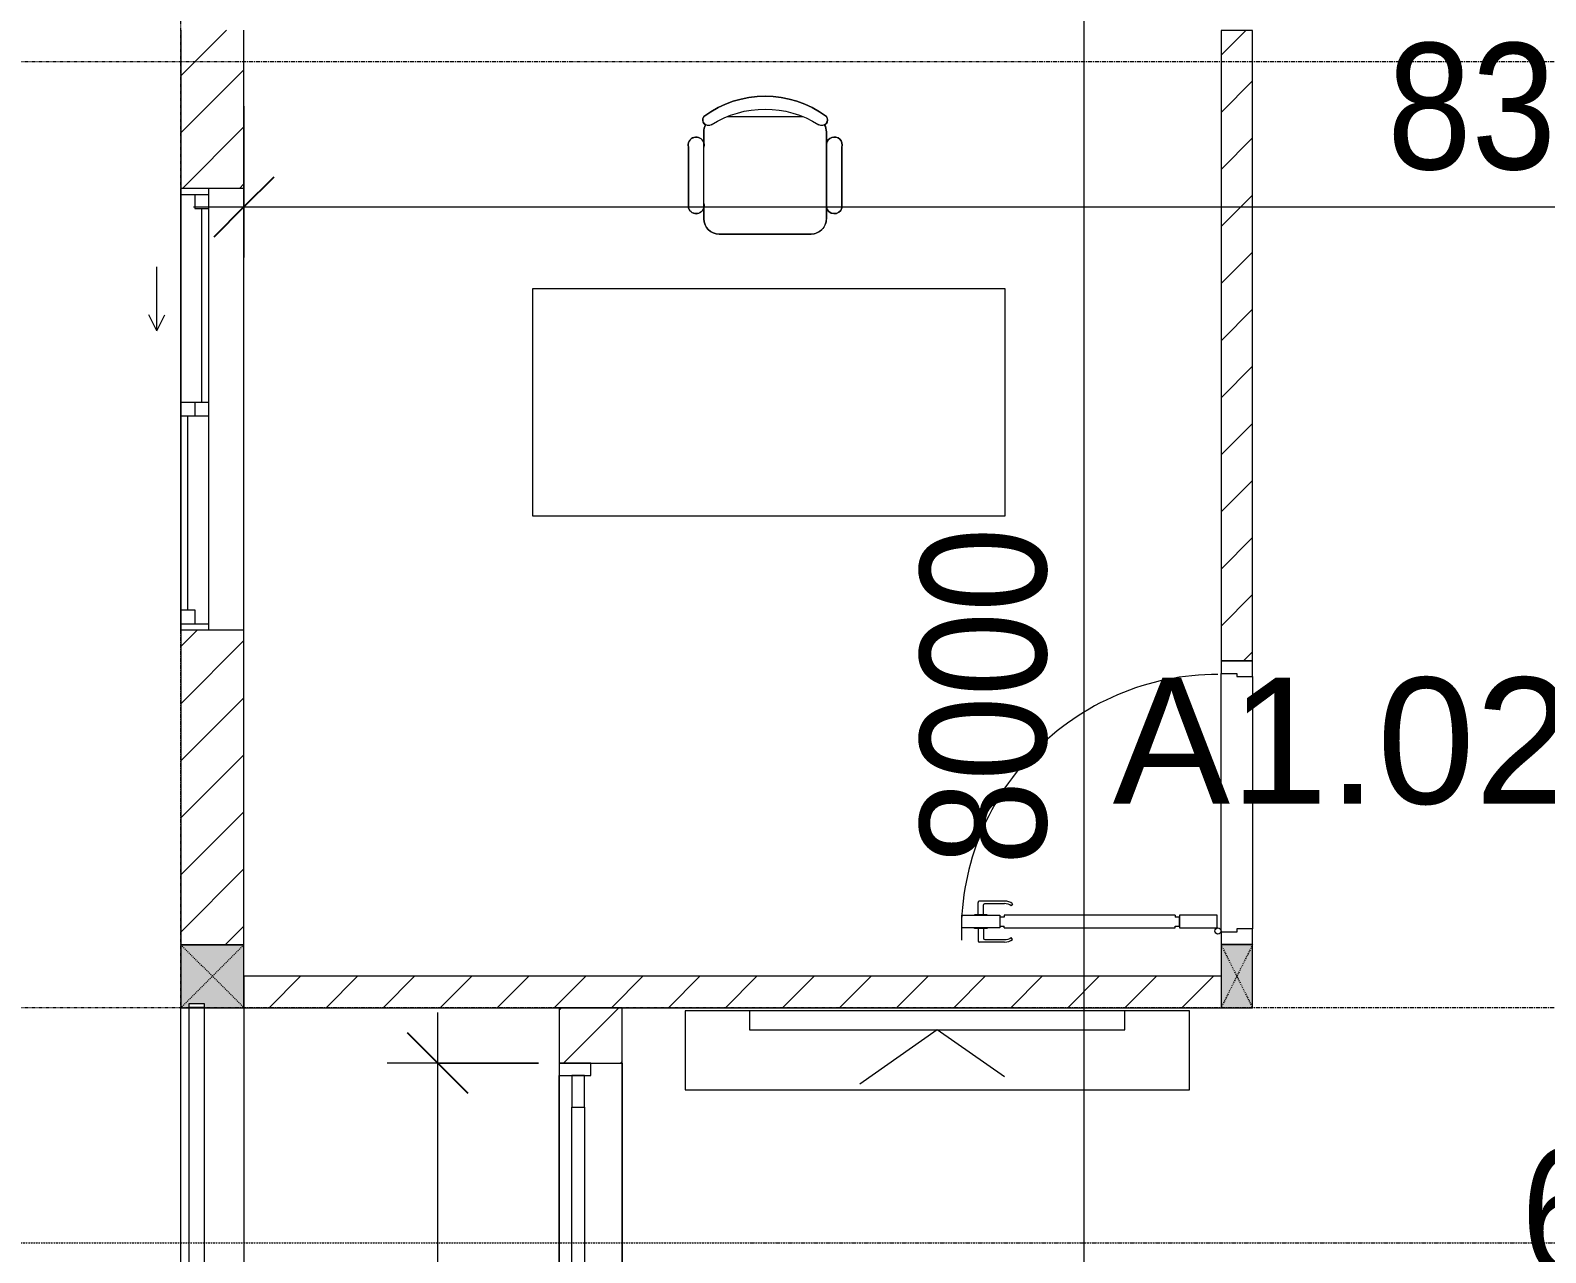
# Model space of a CAD drawing. Header units: millimetres. Extents: x 962 to 239635, y -15958 to 82755.
# Drawn here: x 94926 to 99733, y 47660 to 51537 of the extents above; entities that cross this region are included whole.
import ezdxf

# ---------------------------------------------------------------- set-up
doc = ezdxf.new("R2010")
doc.units = ezdxf.units.MM
for name, pattern in [('Dash', [6, 3, -3]), ('Dash Dot 3_16_', [7.9375, 4.7625, -1.5875, 0, -1.5875]), ('Grid Line', [22.225, 12.7, -3.175, 3.175, -3.175])]:
    doc.linetypes.add(name, pattern=pattern)
for name, color, linetype, lineweight in [('0-1', 7, 'Continuous', 5), ('A-ANNO-DIMS', 211, 'Continuous', 9), ('A-ANNO-DIMS-160', 211, 'Continuous', 9), ('A-AREA-IDEN', 2, 'Continuous', 9), ('A-DETL-GENF-1', 9, 'Continuous', 9), ('A-DOOR', 31, 'Continuous', 9), ('A-DOOR-1', 254, 'Continuous', 9), ('A-DOOR-2', 9, 'Continuous', 9), ('A-DOOR-FRAM', 31, 'Continuous', 9), ('A-DOOR-HDLN', 31, 'Dash', 9), ('A-FLOR-2', 9, 'Continuous', 9), ('A-FLOR-HRAL', 11, 'Continuous', 9), ('A-GLAZ', 151, 'Continuous', 9), ('A-WALL', 113, 'Continuous', 9), ('A-WALL-1', 253, 'Continuous', 18), ('A-WALL-2', 9, 'Continuous', 9), ('A-WALL-3', 113, 'Continuous', 18), ('A-WALL-PATT-1', 10, 'Continuous', 9), ('A-WALL-PATT-2', 111, 'Continuous', 9), ('G-ANNO-SYMB-1', 111, 'Dash Dot 3_16_', 18), ('I-FURN', 30, 'Continuous', 9), ('I-FURN-1', 254, 'Continuous', 9), ('S-COLS', 52, 'Continuous', 9), ('S-COLS-1', 52, 'Continuous', 5), ('S-COLS-3', 254, 'Continuous', 9), ('S-COLS-4', 253, 'Continuous', 18), ('S-COLS-5', 52, 'Dash', 9), ('S-COLS-6', 52, 'Continuous', 18), ('S-COLS-HDLN', 52, 'Dash', 9), ('S-COLS-HDLN-1', 9, 'Dash', 9), ('S-GRID-1', 1, 'Grid Line', 9)]:
    doc.layers.add(name, color=color, linetype=linetype, lineweight=lineweight)
doc.styles.add('Arial_11', font='arial_0.ttf', dxfattribs={"height": 400})
doc.styles.add('UTM Avo', font='UTM Avo.ttf', dxfattribs={"width": 0.9, "height": 400})
doc.dimstyles.new('1_Dim_chi_tiet_2_5', dxfattribs={"dimscale": 304.8, "dimtxt": 399.720379, "dimasz": 0.629921, "dimexe": 0.524934, "dimexo": 0.0625, "dimgap": 0.052493, "dimtad": 1, "dimdec": 0, "dimrnd": 5, "dimzin": 0, "dimdsep": 46, "dimtxsty": 'UTM Avo', "dimblk1": 'OBLIQUE', "dimblk2": 'OBLIQUE', "dimsah": 1, "dimcen": 0.09, "dimdle": 0.524934, "dimazin": 0, "dimtfac": 1, "dimtdec": 4, "dimtix": 1, "dimtmove": 0, "dimatfit": 3, "dimfxl": 1.049869, "dimfxlon": 1, "dimtvp": 1, "dimtolj": 1, "dimtzin": 0, "dimarcsym": 2})
doc.dimstyles.new('1_Dim_chi_tiet_2_5_1', dxfattribs={"dimscale": 304.8, "dimtxt": 399.720379, "dimasz": 0.629921, "dimexe": 0.524934, "dimexo": 0.0625, "dimgap": 0.052493, "dimtad": 1, "dimdec": 0, "dimrnd": 5, "dimzin": 0, "dimdsep": 46, "dimtxsty": 'UTM Avo', "dimblk1": 'OBLIQUE', "dimblk2": 'OBLIQUE', "dimsah": 1, "dimcen": 0.09, "dimdle": 0.524934, "dimazin": 0, "dimtfac": 1, "dimtdec": 4, "dimtix": 1, "dimtmove": 0, "dimatfit": 3, "dimfxl": 1.049869, "dimfxlon": 1, "dimtvp": 1, "dimtolj": 1, "dimtzin": 0, "dimarcsym": 2})
pattern_1 = [(45, (0, 0), (-90.50967, 90.50967), [])]
pattern_2 = [(45, (61750.9, 0), (-90.50967, 90.50967), [])]

# ---------------------------------------------------------------- blocks, each defined once
blk = doc.blocks.new('DOOR_CW_01 CANH MO-PANEL KINH - DIW_01-900x2200-CỬA GỖ VÂN LAMINATE-553393-TKCS_MB TẦNG 2')
at = {"layer": 'A-DETL-GENF-1'}
for p, q in [((-397, 872), (-357, 872)), ((-397, 752), (-397, 872)), ((-357, 872), (-357, 752)), ((-399, 820.5), (-438, 820.5)), ((-399, 831.8), (-397, 831.8)), ((-399, 792.2), (-399, 831.8)), ((-397, 792.2), (-397, 831.8)), ((-357, 792.2), (-357, 831.8)), ((-355, 831.8), (-357, 831.8)), ((-355, 792.2), (-355, 831.8)), ((-355, 820.5), (-316, 820.5)), ((-442, 737), (-442, 816.5)), ((-434, 799.5), (-434, 737)), ((-399, 803.5), (-430, 803.5)), ((-397, 792.2), (-399, 792.2)), ((-357, 792.2), (-355, 792.2)), ((-355, 803.5), (-324, 803.5)), ((-320, 799.5), (-320, 737)), ((-312, 737), (-312, 816.5)), ((-357, 752), (-397, 752)), ((-397, 738), (-391, 738)), ((-397, 738), (-397, 196)), ((-363, 752), (-391, 752)), ((-391, 752), (-391, 738)), ((-363, 738), (-363, 752)), ((-357, 738), (-363, 738)), ((-357, 196), (-357, 738)), ((-433.9, 711.2), (-427.3, 715.8)), ((-320.1, 711.2), (-326.7, 715.8)), ((-397, 196), (-391, 196)), ((-391, 196), (-391, 182)), ((-357, 196), (-363, 196)), ((-363, 182), (-363, 196)), ((-357, 182), (-397, 182)), ((-397, 182), (-397, 62)), ((-391, 182), (-363, 182)), ((-357, 62), (-357, 182)), ((-397, 62), (-357, 62))]:
    blk.add_line(p, q, dxfattribs=at)
blk.add_circle((-407, 60), 10, dxfattribs=at)
for centre, radius, start, end in [((-407, 60), 814, 360, 92), ((-438, 816.5), 4, 90, 180), ((-316, 816.5), 4, 0, 90), ((-430, 799.5), 4, 90, 180), ((-324, 799.5), 4, 360, 90), ((-397, 737), 45, 180, 215), ((-397, 737), 37, 180, 215), ((-357, 737), 37, 325, 0), ((-357, 737), 45, 325, 0)]:
    blk.add_arc(centre, radius, start, end, dxfattribs=at)
at = {"layer": 'A-DOOR-2'}
for p, q in [((-410, 50), (-450, 50)), ((-450, 50), (-450, -50)), ((-410, 0), (-410, 50)), ((-407, 50), (-382, 50)), ((450, 50), (410, 50)), ((410, 50), (410, 0)), ((450, -50), (450, 50)), ((-400, 0), (-410, 0)), ((-400, -50), (-400, 0)), ((410, 0), (400, 0)), ((400, 0), (400, -50)), ((-450, -50), (-400, -50)), ((400, -50), (450, -50))]:
    blk.add_line(p, q, dxfattribs=at)
blk = doc.blocks.new('BAN LV A - BAN LV A_dwg_ban hoc2-348006-TKCS_MB TẦNG 2')
at = {"layer": 'I-FURN'}
for p, q in [((145.8, 437.4), (-145.8, 437.4)), ((-194.4, 388.8), (-194.4, 113.4)), ((194.4, 113.4), (194.4, 388.8)), ((-243, 354.4), (-243, 162)), ((194.4, 351.4), (194.4, 150.8)), ((243.7, 162), (243.7, 354.4)), ((-120.5, 64.8), (120.5, 64.8))]:
    blk.add_line(p, q, dxfattribs=at)
at = {"layer": 'I-FURN', "flags": 128}
blk.add_lwpolyline([(-737.8, 610.5), (-737.8, 1330.5), (-154.9, 1330.5), (762.2, 1330.5), (762.2, 610.5)], close=True, dxfattribs=at)
at = {"layer": 'I-FURN'}
for centre, radius, start, end in [((-145.8, 388.8), 48.6, 90, 180), ((145.8, 388.8), 48.6, 360, 90), ((-218.7, 347.3), 25.3, 343.7398, 163.7398), ((219.4, 347.3), 25.3, 16.2602, 170.7054), ((-218.7, 154.9), 25.3, 163.7398, 16.2602), ((219.4, 154.9), 25.3, 189.2946, 16.2602), ((-145.8, 113.4), 48.6, 180, 207.5844), ((145.8, 113.4), 48.6, 332.4156, 0), ((-180.2, 75.4), 17.8, 57.9726, 216.6901), ((0, 324), 324, 233.1301, 306.8699), ((0, 359.3), 318.2, 237.5758, 302.4242), ((180.2, 75.4), 17.8, 323.3099, 122.0274)]:
    blk.add_arc(centre, radius, start, end, dxfattribs=at)
blk = doc.blocks.new('BAN LV A - BAN LV A_dwg-348005-TKCS_MB TẦNG 2')
at = {"extrusion": (0, 0, -1), "zscale": -1, "rotation": 180}
blk.add_blockref('BAN LV A - BAN LV A_dwg_ban hoc2-348006-TKCS_MB TẦNG 2', (-729, 1383.7), dxfattribs=at)
blk = doc.blocks.new('BAN LV A - BAN LV A-348231-TKCS_MB TẦNG 2')
at = {"layer": 'I-FURN-1'}
for p, q in [((534.6, 1270.3), (534.6, 1235.9)), ((923.4, 1232.9), (923.4, 1270.3)), ((486, 1221.7), (486, 1029.3)), ((972.7, 1029.3), (972.7, 1221.7)), ((534.6, 1029.3), (534.6, 994.9)), ((923.4, 994.9), (923.4, 1032.3)), ((583.2, 946.3), (874.8, 946.3)), ((1491.2, 773.2), (-8.8, 773.2)), ((-8.8, 773.2), (-8.8, 53.2)), ((1491.2, 53.2), (1491.2, 773.2)), ((-8.8, 53.2), (1491.2, 53.2))]:
    blk.add_line(p, q, dxfattribs=at)
for centre, radius, start, end in [((729, 1059.7), 324, 53.1301, 126.8699), ((548.9, 1308.3), 17.8, 143.3099, 240.596), ((909.2, 1308.3), 17.8, 299.404, 36.6901), ((510.3, 1228.8), 25.3, 16.2602, 196.2602), ((583.2, 1270.3), 48.6, 152.4156, 180), ((874.8, 1270.3), 48.6, 360, 27.5844), ((948.4, 1228.8), 25.3, 343.7398, 170.7054), ((510.3, 1036.4), 25.3, 196.2602, 343.7398), ((948.4, 1036.4), 25.3, 189.2946, 343.7398), ((583.2, 994.9), 48.6, 180, 270), ((874.8, 994.9), 48.6, 270, 360)]:
    blk.add_arc(centre, radius, start, end, dxfattribs=at)
blk.add_blockref('BAN LV A - BAN LV A_dwg-348005-TKCS_MB TẦNG 2', (0, 0))
blk = doc.blocks.new('G1_SOF - BO TRU - 100x200-745959-TKCS_MB TẦNG 2')
at = {"layer": 'S-COLS'}
blk.add_hatch(color=256, dxfattribs=at).paths.add_polyline_path([(-50, 100), (-50, -100), (50, -100), (50, 100)])
at = {"layer": 'S-COLS-4'}
for p, q in [((50, 100), (-50, 100)), ((-50, 100), (-50, -100)), ((50, -100), (50, 100)), ((-50, -100), (50, -100))]:
    blk.add_line(p, q, dxfattribs=at)
at = {"layer": 'S-COLS-HDLN-1'}
for p, q in [((50, 100), (-50, -100)), ((-50, 100), (50, -100))]:
    blk.add_line(p, q, dxfattribs=at)
blk = doc.blocks.new('RES_BAN AN - RES_BAN AN-901223-TKCS_MB TẦNG 2')
at = {"layer": 'I-FURN-1'}
for p, q in [((1600, 0), (0, 0)), ((0, 0), (0, -250)), ((1600, -250), (1600, 0)), ((0, -250), (1600, -250))]:
    blk.add_line(p, q, dxfattribs=at)
blk = doc.blocks.new('KE TIVI-2 - KE TIVI-2-885819-TKCS_MB TẦNG 2')
at = {"layer": 'I-FURN-1'}
for p, q in [((-595.6, 0), (-595.6, -60)), ((595.6, 0), (-595.6, 0)), ((595.6, -60), (595.6, 0)), ((-595.6, -60), (595.6, -60)), ((0, -60), (-245.7, -232.1)), ((213, -209.1), (0, -60))]:
    blk.add_line(p, q, dxfattribs=at)
blk = doc.blocks.new('NCV_TKTC_TANG 2_rvt-1-TKCS_MB TẦNG 2')
at = {"layer": 'A-WALL-PATT-1'}
h = blk.add_hatch(dxfattribs=at)
h.set_pattern_fill('FP_1', color=256, style=0, pattern_type=2)
h.set_pattern_definition(pattern_1)
h.paths.add_polyline_path([(37052.6, 49537.3), (37052.6, 51536.5), (36952.6, 51536.5), (36952.6, 49537.3)])
h = blk.add_hatch(dxfattribs=at)
h.set_pattern_fill('FP_1', color=256, style=0, pattern_type=2)
h.set_pattern_definition(pattern_1)
h.paths.add_polyline_path([(36952.6, 48436.9), (36952.6, 48536.9), (33852.6, 48536.9), (33852.6, 48436.9), (36769.3, 48436.9)])
at = {"layer": 'A-FLOR-2'}
for p, q in [((36952.6, 48677.3), (36952.6, 49497.3)), ((37052.6, 49487.3), (37052.6, 48687.3)), ((35052.6, 48260.3), (34952.6, 48260.3)), ((35052.6, 48261.9), (35052.6, 45761.9)), ((35052.6, 45761.9), (35052.6, 48260.3)), ((34852.6, 48221.9), (34852.6, 47061.9))]:
    blk.add_line(p, q, dxfattribs=at)
at = {"layer": 'A-WALL-1'}
for p, q in [((36952.6, 51536.5), (36952.6, 49537.3)), ((37052.6, 51536.5), (36952.6, 51536.5)), ((37052.6, 49537.3), (37052.6, 51536.5)), ((36952.6, 49537.3), (37052.6, 49537.3)), ((37052.6, 48637.3), (36952.6, 48637.3)), ((36952.6, 48536.9), (33852.6, 48536.9)), ((33852.6, 48536.9), (33852.6, 48436.9)), ((33852.6, 48436.9), (36952.6, 48436.9))]:
    blk.add_line(p, q, dxfattribs=at)
at = {"layer": 'A-WALL-2'}
for p, q in [((36952.6, 48677.3), (36952.6, 49497.3)), ((37052.6, 49487.3), (37052.6, 48687.3))]:
    blk.add_line(p, q, dxfattribs=at)
at = {"layer": 'A-DOOR-1', "rotation": 89.9999999999993}
blk.add_blockref('DOOR_CW_01 CANH MO-PANEL KINH - DIW_01-900x2200-CỬA GỖ VÂN LAMINATE-553393-TKCS_MB TẦNG 2', (37002.6, 49087.3), dxfattribs=at)
at = {"layer": 'I-FURN-1'}
for name, p in [('BAN LV A - BAN LV A-348231-TKCS_MB TẦNG 2', (34776.9, 49944.2)), ('RES_BAN AN - RES_BAN AN-901223-TKCS_MB TẦNG 2', (35252.2, 48426.9)), ('KE TIVI-2 - KE TIVI-2-885819-TKCS_MB TẦNG 2', (36052.2, 48426.9))]:
    blk.add_blockref(name, p, dxfattribs=at)
at = {"layer": 'S-COLS-3'}
blk.add_blockref('G1_SOF - BO TRU - 100x200-745959-TKCS_MB TẦNG 2', (37002.6, 48536.9), dxfattribs=at)
blk = doc.blocks.new('1_FAMILY RVT - W01-WxH 1400x1400xmm-389822-TKCS_MB TẦNG 2')
at = {"layer": 'A-GLAZ'}
for p, q in [((248.4, 172.39), (299.2, 197.79)), ((248.4, 172.39), (299.2, 146.99)), ((248.4, 172.39), (451.6, 172.39)), ((-700, 96.19), (-700, -103.81)), ((700, 96.19), (-700, 96.19)), ((-700, 96.19), (-636.5, 96.19)), ((-680.95, 96.19), (-680.95, 7.29)), ((-636.5, 96.19), (-22.225, 96.19)), ((-636.5, 96.19), (-636.5, 51.74)), ((-22.225, 7.29), (-22.225, 96.19)), ((-22.225, 96.19), (22.225, 96.19)), ((22.225, 96.19), (680.95, 96.19)), ((22.225, 96.19), (22.225, 7.29)), ((680.95, 96.19), (700, 96.19)), ((680.95, 96.19), (680.95, 7.29)), ((700, -103.81), (700, 96.19)), ((-636.5, 51.74), (-680.95, 51.74)), ((-636.5, 73.965), (-22.225, 73.965)), ((22.225, 51.74), (-22.225, 51.74)), ((636.5, 51.74), (636.5, 7.29)), ((680.95, 51.74), (636.5, 51.74)), ((-700, 7.29), (-680.95, 7.29)), ((-680.95, 7.29), (-22.225, 7.29)), ((-22.225, 7.29), (22.225, 7.29)), ((22.225, 29.515), (636.5, 29.515)), ((22.225, 7.29), (636.5, 7.29)), ((636.5, 7.29), (700, 7.29)), ((-700, -103.81), (700, -103.81))]:
    blk.add_line(p, q, dxfattribs=at)
blk = doc.blocks.new('Railing - 50 x 10mm-1251311-TKCS_MB TẦNG 2')
at = {"layer": 'A-FLOR-HRAL'}
for p, q in [((25, 5), (-25, 5)), ((-25, 5), (-25, -5)), ((25, -5), (25, 5)), ((-25, -5), (25, -5))]:
    blk.add_line(p, q, dxfattribs=at)
blk = doc.blocks.new('Railing - Railing-3231129-TKCS_MB TẦNG 2')
at = {"layer": 'A-FLOR-HRAL'}
for p, q in [((33677.6, 48436.9), (33677.6, 45516.9)), ((33727.6, 45516.9), (33727.6, 48436.9))]:
    blk.add_line(p, q, dxfattribs=at)
for p in [(33702.6, 48444.5), (33702.6, 45511.9)]:
    blk.add_blockref('Railing - 50 x 10mm-1251311-TKCS_MB TẦNG 2', p)
blk = doc.blocks.new('DEG_02-DEG_03 - DEG_02-2500x2400mm-CỬA ĐI 02 CÁNH TRƯỢT-625766-TKCS_MB TẦNG 2')
at = {"layer": 'A-DOOR'}
for p, q in [((-1110, 100), (-1210, 100)), ((-1210, 100), (-1210, 60)), ((-1110, 60), (-1110, 100)), ((-1110, 100), (-50, 100)), ((50, 100), (-50, 100)), ((-50, 100), (-50, 60)), ((50, 60), (50, 100)), ((-1210, 60), (-1110, 60)), ((-50, 60), (-1110, 60)), ((50, 60), (-50, 60)), ((-50, 60), (-50, 20)), ((-50, 60), (50, 60)), ((50, 20), (50, 60)), ((50, 60), (1110, 60)), ((1210, 60), (1110, 60)), ((1110, 60), (1110, 20)), ((1210, 20), (1210, 60)), ((-50, 20), (50, 20)), ((1110, 20), (50, 20)), ((1110, 20), (1210, 20))]:
    blk.add_line(p, q, dxfattribs=at)
at = {"layer": 'A-DOOR-FRAM'}
for p, q in [((-1210, 100), (-1250, 100)), ((-1250, 100), (-1250, 0)), ((-1210, 0), (-1210, 100)), ((1250, 100), (1210, 100)), ((1210, 100), (1210, 0)), ((1250, 0), (1250, 100)), ((-1250, 0), (-1210, 0)), ((1210, 0), (1250, 0))]:
    blk.add_line(p, q, dxfattribs=at)
at = {"layer": 'A-DOOR-HDLN'}
for p, q in [((-500.4, 151.1), (-320.4, 151.1)), ((-320.4, 151.1), (-355, 171.1)), ((-320.4, 151.1), (-355, 131.1)), ((320.4, 151.1), (355, 171.1)), ((320.4, 151.1), (355, 131.1)), ((500.4, 151.1), (320.4, 151.1))]:
    blk.add_line(p, q, dxfattribs=at)
blk = doc.blocks.new('G1_SOF - BO TRU - 200x200-3052400-TKCS_MB TẦNG 2')
at = {"layer": 'S-COLS-HDLN'}
for p, q in [((-100, 100), (100, -100)), ((100, 100), (-100, -100))]:
    blk.add_line(p, q, dxfattribs=at)
blk = doc.blocks.new('DIMBLOCK183-TKCS_MB TẦNG 2')
at = {"layer": 'A-ANNO-DIMS-160'}
for p, q in [((96218.1, 45601.9), (96218.1, 48421.9)), ((96538.1, 48261.9), (96058.1, 48261.9)), ((96218.1, 48261.9), (96538.1, 48261.9)), ((96538.1, 45761.9), (96058.1, 45761.9)), ((96218.1, 45761.9), (96538.1, 45761.9))]:
    blk.add_line(p, q, dxfattribs=at)
at = {"layer": 'A-ANNO-DIMS-160', "lineweight": 25}
for p, q in [((96218.1, 48261.9), (96122.1, 48357.9)), ((96218.1, 48261.9), (96314.1, 48165.9)), ((96218.1, 45761.9), (96122.1, 45857.9)), ((96218.1, 45761.9), (96314.1, 45665.9))]:
    blk.add_line(p, q, dxfattribs=at)
at = {"layer": 'A-ANNO-DIMS-160', "color": 0, "insert": (95698.5, 46464.2), "char_height": 400, "width": 1314.636, "attachment_point": 1, "rotation": 90, "line_spacing_factor": 1.110334, "style": 'UTM Avo'}
blk.add_mtext('2500', dxfattribs=at)
blk = doc.blocks.new('_Oblique')
at = {"color": 0, "linetype": 'ByBlock', "lineweight": -2}
blk.add_line((-0.5, -0.5), (0.5, 0.5), dxfattribs=at)
blk = doc.blocks.new('DIMBLOCK254-TKCS_MB TẦNG 2')
at = {"layer": 'A-ANNO-DIMS-160'}
for p, q in [((96803.5, 47790.3), (96803.5, 47310.3)), ((96803.5, 47470.3), (96803.5, 47790.3)), ((103603.5, 47790.3), (103603.5, 47310.3)), ((103603.5, 47470.3), (103603.5, 47790.3)), ((96643.5, 47470.3), (103763.5, 47470.3))]:
    blk.add_line(p, q, dxfattribs=at)
at = {"layer": 'A-ANNO-DIMS-160', "lineweight": 25}
for p, q in [((96803.5, 47470.3), (96899.5, 47566.3)), ((103603.5, 47470.3), (103699.5, 47566.3)), ((96803.5, 47470.3), (96707.5, 47374.3)), ((103603.5, 47470.3), (103507.5, 47374.3))]:
    blk.add_line(p, q, dxfattribs=at)
at = {"layer": 'A-ANNO-DIMS-160', "color": 0, "insert": (99655.7, 47989.9), "char_height": 400, "width": 1314.636, "attachment_point": 1, "line_spacing_factor": 1.110334, "style": 'UTM Avo'}
blk.add_mtext('6800', dxfattribs=at)
blk = doc.blocks.new('DIMBLOCK255-TKCS_MB TẦNG 2')
at = {"layer": 'A-ANNO-DIMS-160'}
for p, q in [((98268.3, 53596.9), (98268.3, 45276.9)), ((98588.3, 53436.9), (98108.3, 53436.9)), ((98268.3, 53436.9), (98588.3, 53436.9)), ((98588.3, 45436.9), (98108.3, 45436.9)), ((98268.3, 45436.9), (98588.3, 45436.9))]:
    blk.add_line(p, q, dxfattribs=at)
at = {"layer": 'A-ANNO-DIMS-160', "lineweight": 25}
for p, q in [((98268.3, 53436.9), (98172.3, 53532.9)), ((98268.3, 53436.9), (98364.3, 53340.9)), ((98268.3, 45436.9), (98172.3, 45532.9)), ((98268.3, 45436.9), (98364.3, 45340.9))]:
    blk.add_line(p, q, dxfattribs=at)
at = {"layer": 'A-ANNO-DIMS-160', "color": 0, "insert": (97748.6, 48889.2), "char_height": 400, "width": 1314.636, "attachment_point": 1, "rotation": 90, "line_spacing_factor": 1.110334, "style": 'UTM Avo'}
blk.add_mtext('8000', dxfattribs=at)
blk = doc.blocks.new('DIMBLOCK347-TKCS_MB TẦNG 2')
at = {"layer": 'A-ANNO-DIMS-160'}
for p, q in [((95603.5, 51296.6), (95603.5, 50816.6)), ((95603.5, 50976.6), (95603.5, 51296.6)), ((103953.5, 51296.6), (103953.5, 50816.6)), ((103953.5, 50976.6), (103953.5, 51296.6)), ((95443.5, 50976.6), (104113.5, 50976.6))]:
    blk.add_line(p, q, dxfattribs=at)
at = {"layer": 'A-ANNO-DIMS-160', "lineweight": 25}
for p, q in [((95603.5, 50976.6), (95699.5, 51072.6)), ((103953.5, 50976.6), (104049.5, 51072.6)), ((95603.5, 50976.6), (95507.5, 50880.6)), ((103953.5, 50976.6), (103857.5, 50880.6))]:
    blk.add_line(p, q, dxfattribs=at)
at = {"layer": 'A-ANNO-DIMS-160', "color": 0, "insert": (99230.7, 51496.3), "char_height": 400, "width": 1314.636, "attachment_point": 1, "line_spacing_factor": 1.110334, "style": 'UTM Avo'}
blk.add_mtext('8350', dxfattribs=at)

msp = doc.modelspace()

# ---------------------------------------------------------------- hatches: boundary and pattern name
at = {"layer": 'A-WALL-PATT-2'}
h = msp.add_hatch(dxfattribs=at)
h.set_pattern_fill('FP_1', color=256, style=0, pattern_type=2)
h.set_pattern_definition(pattern_2)
h.paths.add_polyline_path([(95603.5, 48636.9), (95603.5, 49635.3), (95403.5, 49635.3), (95403.5, 48636.9)])
h.paths.add_polyline_path([(95403.5, 51035.3), (95603.5, 51035.3), (95603.5, 51536.9), (95403.5, 51536.9), (95403.5, 51129.7)])
h = msp.add_hatch(dxfattribs=at)
h.set_pattern_fill('FP_1', color=256, style=0, pattern_type=2)
h.set_pattern_definition(pattern_2)
h.paths.add_polyline_path([(96803.5, 45436.9), (96803.5, 45761.9), (96603.5, 45761.9), (96603.5, 45436.9)])
h.paths.add_polyline_path([(96603.5, 48261.9), (96803.5, 48261.9), (96803.5, 48436.9), (96603.5, 48436.9)])
at = {"layer": 'S-COLS-1'}
h = msp.add_hatch(color=256, dxfattribs=at)
h.paths.add_polyline_path([(95403.5, 48436.9), (95603.5, 48436.9), (95603.5, 48636.9), (95403.5, 48636.9)])
h.paths.add_polyline_path([(95428.5, 48439.5), (95428.5, 48449.5), (95478.5, 48449.5), (95478.5, 48439.5)])

# ---------------------------------------------------------------- linework, layer by layer
at = {"layer": 'A-WALL'}
for p, q in [((95403.5, 48636.9), (95603.5, 48636.9)), ((95403.5, 45511.9), (95403.5, 48436.9)), ((95603.5, 48436.9), (95603.5, 45511.9)), ((96803.5, 48261.9), (96803.5, 45761.9)), ((96603.5, 47061.9), (96603.5, 48221.9))]:
    msp.add_line(p, q, dxfattribs=at)
at = {"layer": 'A-WALL-3'}
for p, q in [((95403.5, 51536.9), (95403.5, 51035.3)), ((95603.5, 51035.3), (95603.5, 51536.9)), ((95403.5, 49635.3), (95403.5, 48636.9)), ((95603.5, 48636.9), (95603.5, 49635.3)), ((96803.5, 48436.9), (96603.5, 48436.9)), ((96603.5, 48436.9), (96603.5, 48261.9)), ((96803.5, 48261.9), (96803.5, 48436.9)), ((96603.5, 48261.9), (96803.5, 48261.9))]:
    msp.add_line(p, q, dxfattribs=at)
at = {"layer": 'G-ANNO-SYMB-1'}
msp.add_line((90498.7, 47691.5), (196677.7, 47691.5), dxfattribs=at)
at = {"layer": 'S-COLS'}
msp.add_line((95603.5, 48636.9), (95403.5, 48636.9), dxfattribs=at)
at = {"layer": 'S-COLS-6'}
for p, q in [((95403.5, 48636.9), (95403.5, 48436.9)), ((95603.5, 48436.9), (95603.5, 48636.9)), ((95403.5, 48436.9), (95603.5, 48436.9))]:
    msp.add_line(p, q, dxfattribs=at)
at = {"layer": 'S-GRID-1'}
for p, q in [((95403.5, 19351.6), (95403.5, 76542.3)), ((96253.4, 51436.9), (92253.4, 51436.9)), ((189415.6, 51436.9), (96253.4, 51436.9)), ((96253.4, 48436.9), (92253.4, 48436.9)), ((189415.6, 48436.9), (96253.4, 48436.9))]:
    msp.add_line(p, q, dxfattribs=at)

# ---------------------------------------------------------------- block references
at = {"layer": '0-1'}
msp.add_blockref('NCV_TKTC_TANG 2_rvt-1-TKCS_MB TẦNG 2', (61750.9, 0), dxfattribs=at)
at = {"layer": 'A-DOOR', "rotation": 89.9999999999999}
msp.add_blockref('DEG_02-DEG_03 - DEG_02-2500x2400mm-CỬA ĐI 02 CÁNH TRƯỢT-625766-TKCS_MB TẦNG 2', (96703.5, 47011.9), dxfattribs=at)
at = {"layer": 'A-FLOR-HRAL'}
msp.add_blockref('Railing - Railing-3231129-TKCS_MB TẦNG 2', (61750.9, 0), dxfattribs=at)
at = {"layer": 'A-GLAZ', "rotation": 89.9999999999999}
msp.add_blockref('1_FAMILY RVT - W01-WxH 1400x1400xmm-389822-TKCS_MB TẦNG 2', (95499.7, 50335.3), dxfattribs=at)
at = {"layer": 'S-COLS-5'}
msp.add_blockref('G1_SOF - BO TRU - 200x200-3052400-TKCS_MB TẦNG 2', (95503.5, 48536.9), dxfattribs=at)

# ---------------------------------------------------------------- texts
at = {"layer": 'A-AREA-IDEN', "insert": (99477.9, 49078.4), "char_height": 400, "width": 2233.6, "attachment_point": 8, "line_spacing_factor": 0.936439, "style": 'Arial_11'}
msp.add_mtext('\\pt8,16,24,32,40,48,56,64,72,80,88,96,104,112,120,128,136,144,152,160,168,176,184,192,200,208,216,224,232,240,248,256;A1.02.05', dxfattribs=at)

# ---------------------------------------------------------------- dimensions: what is measured, and where the dimension line sits
at = {"layer": 'A-ANNO-DIMS'}
for base, p1, p2, override, picture, middle in [((98268.3, 45436.9), (98588.3, 53436.9), (98588.3, 45436.9), {"dimpost": '<>', "dimfxl": 8000}, 'DIMBLOCK255-TKCS_MB TẦNG 2', (98045.3, 49436.9)), ((96218.1, 48261.9), (96538.1, 45761.9), (96538.1, 48261.9), {"dimpost": '<>', "dimfxl": 2500}, 'DIMBLOCK183-TKCS_MB TẦNG 2', (95995.1, 47011.9))]:
    dim = msp.add_linear_dim(base=base, p1=p1, p2=p2, angle=90, dimstyle='1_Dim_chi_tiet_2_5', override=override, dxfattribs=at)
    dim.commit()
    dim.dimension.update_dxf_attribs({"geometry": picture, "text_midpoint": middle})
for base, p1, p2, dimstyle, override, picture, middle in [((103953.5, 50976.6), (95603.5, 51296.6), (103953.5, 51296.6), '1_Dim_chi_tiet_2_5_1', {"dimpost": '<>', "dimfxl": 8350}, 'DIMBLOCK347-TKCS_MB TẦNG 2', (99778.5, 51199.6)), ((103603.5, 47470.3), (96803.5, 47790.3), (103603.5, 47790.3), '1_Dim_chi_tiet_2_5', {"dimpost": '<>', "dimfxl": 6800.071331}, 'DIMBLOCK254-TKCS_MB TẦNG 2', (100203.5, 47693.3))]:
    dim = msp.add_linear_dim(base=base, p1=p1, p2=p2, dimstyle=dimstyle, override=override, dxfattribs=at)
    dim.commit()
    dim.dimension.update_dxf_attribs({"geometry": picture, "text_midpoint": middle})

doc.saveas('drawing.dxf')
